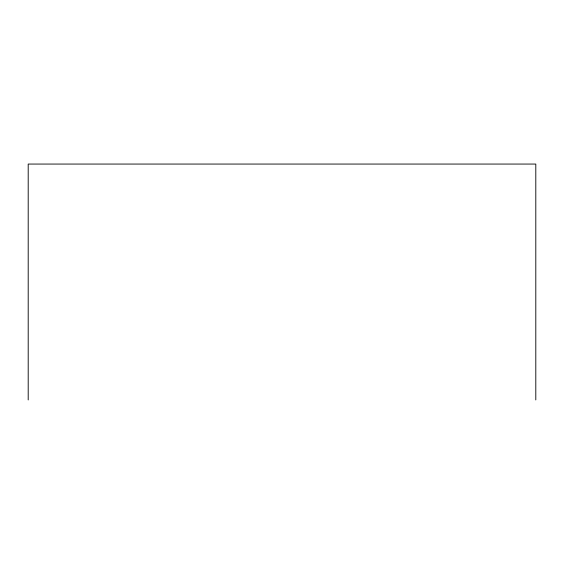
<?xml version="1.0" encoding="UTF-8"?>
<svg xmlns="http://www.w3.org/2000/svg" width="564" height="564" viewBox="0 0 564 564"><rect width="100%" height="100%" fill="white"/><g stroke="black" fill="none" stroke-linecap="round" stroke-linejoin="round"><path stroke-width="0.85" d="M535.8 399.939L535.8 164.061L28.2 164.061L28.2 399.939"/></g></svg>
